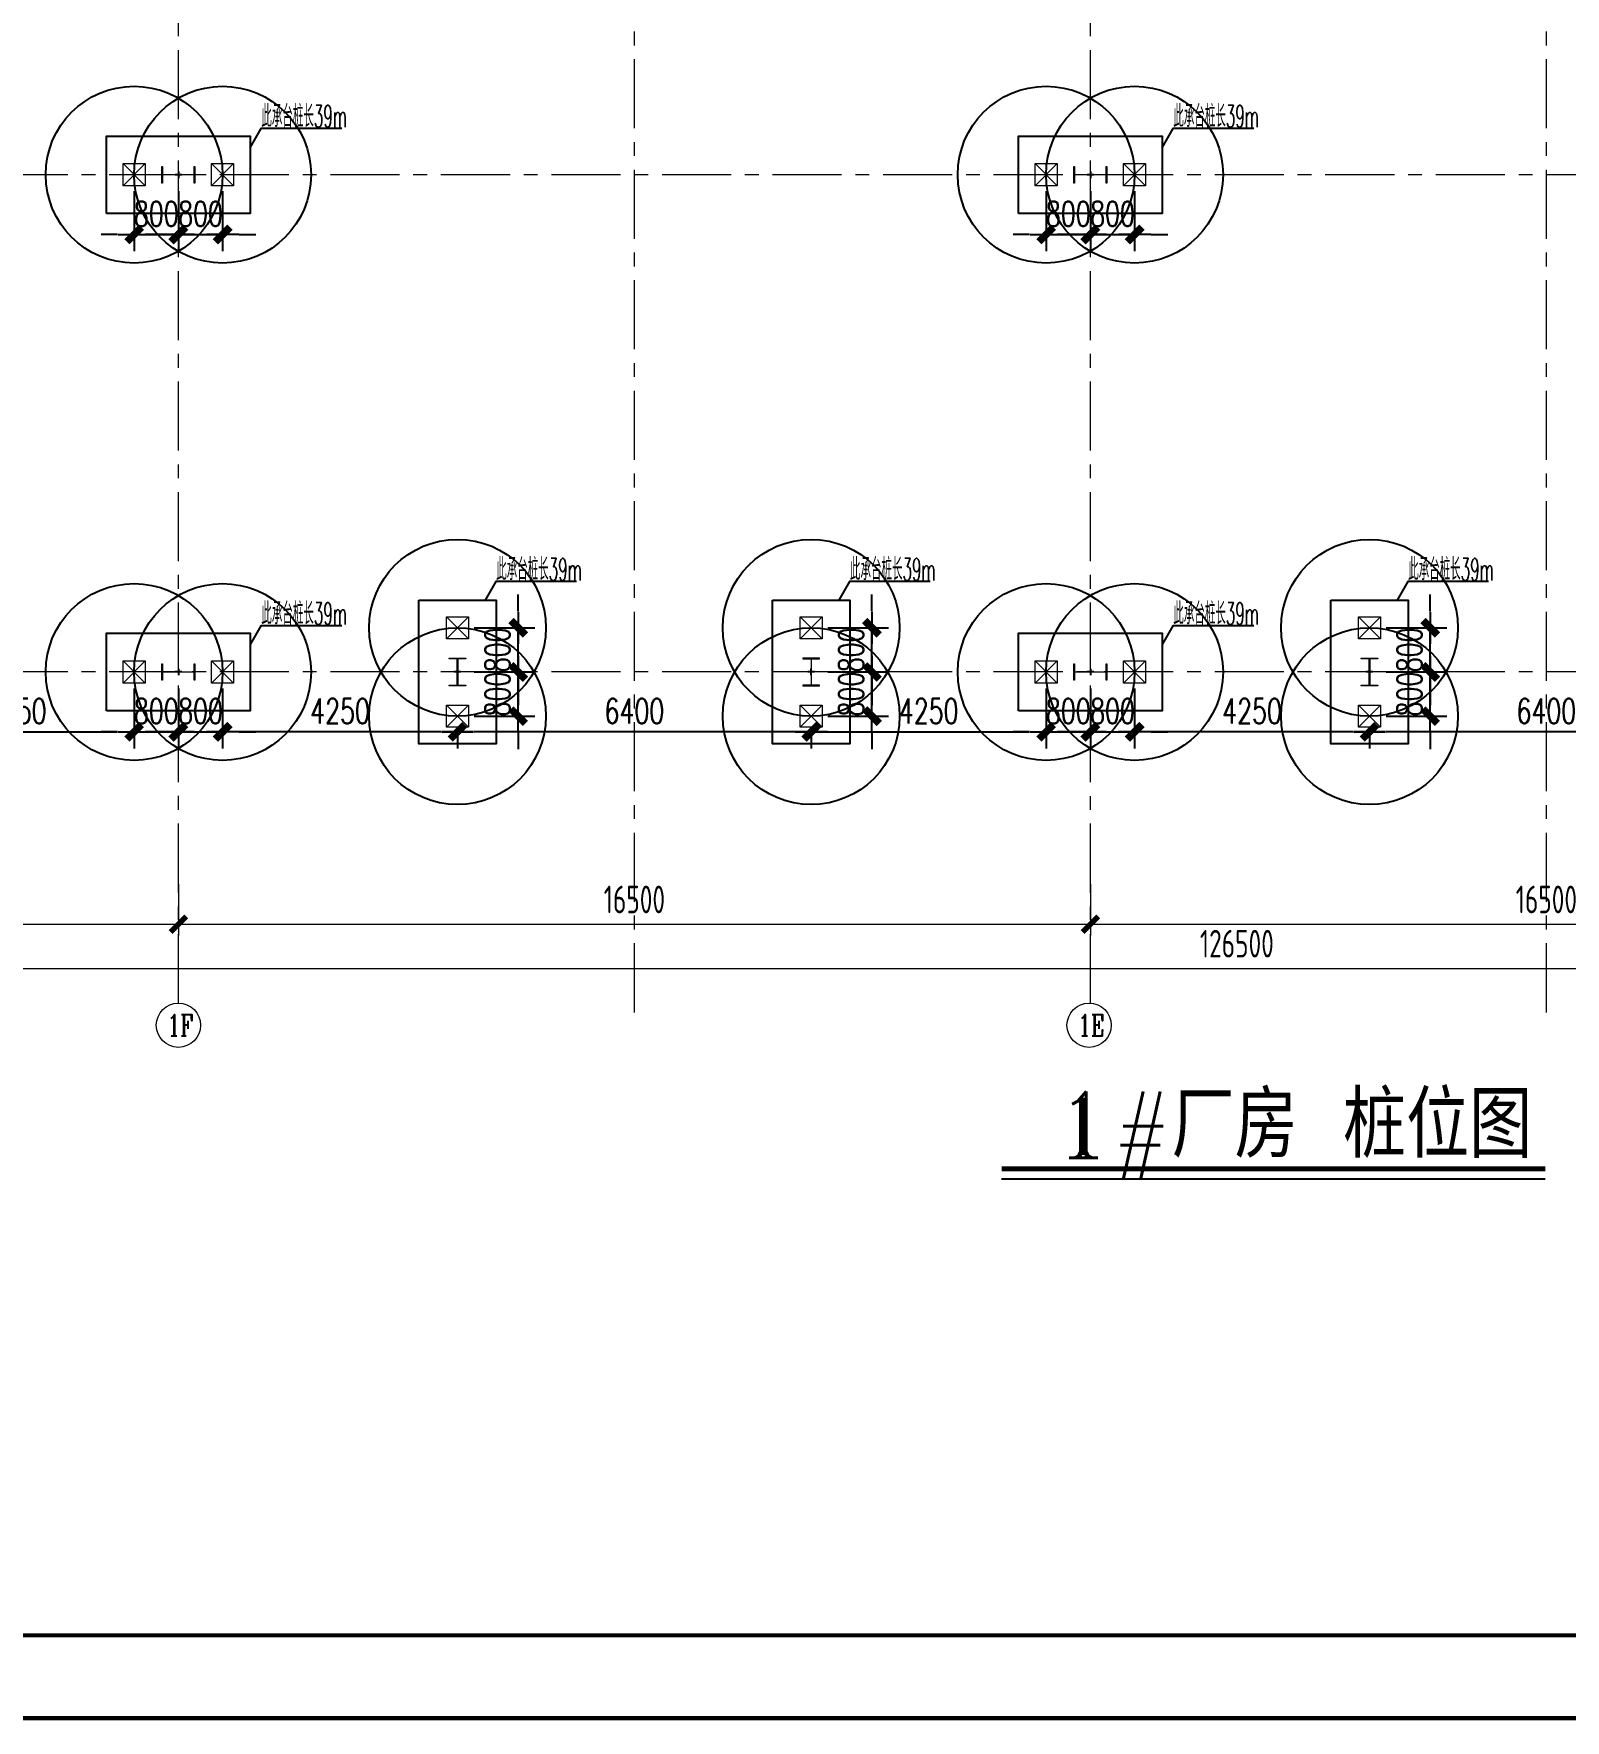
# Model space of a CAD drawing. Extents: x -1201378 to 2367219, y -619313 to 244905.
# Drawn here: x -767975 to -740267, y 118680 to 149203 of the extents above; entities that cross this region are included whole.
import ezdxf
from ezdxf.enums import TextEntityAlignment as Align

# ---------------------------------------------------------------- set-up
doc = ezdxf.new("R2010")
doc.units = 0
doc.header["$LTSCALE"] = 1000
doc.linetypes.add('CENTER', pattern=[2, 1.25, -0.25, 0.25, -0.25])
doc.layers.get('0').update_dxf_attribs({"linetype": 'CONTINUOUS'})
doc.layers.get('Defpoints').update_dxf_attribs({"linetype": 'CONTINUOUS'})
for name, color, linetype in [('0-cxFrame', 155, 'CONTINUOUS'), ('S-BG', 131, 'CONTINUOUS'), ('S-DIMZ', 115, 'CONTINUOUS'), ('S-DOTE1', 140, 'CENTER'), ('S-HATCH1-W', 252, 'CONTINUOUS'), ('S-TEXT', 21, 'CONTINUOUS')]:
    doc.layers.add(name, color=color, linetype=linetype)
for name, color, linetype, lineweight in [('0-cxText', 131, 'CONTINUOUS', 25), ('S-axis', 111, 'CONTINUOUS', 0), ('S-col', 2, 'CONTINUOUS', 0), ('S-dote', 5, 'CENTER', 0), ('S-zhuang', 1, 'CONTINUOUS', 0)]:
    doc.layers.add(name, color=color, linetype=linetype, lineweight=lineweight)
doc.styles.add('_TCH_AXIS', font='COMPLEX', dxfattribs={"bigfont": 'GBCBIG'})
doc.styles.add('cx_tuming', font='simhei.ttf')
doc.styles.add('cx_tuqian1', font='')
doc.styles.add('SS1', font='tj-romans1.shx', dxfattribs={"width": 0.7, "bigfont": 'tj-hztxt1.shx'})
doc.styles.add('TKZ1', font='tjromant.shx', dxfattribs={"width": 0.7, "bigfont": 'tjhts.shx'})
doc.styles.add('TSSD_Dimension', font='tssdeng.shx', dxfattribs={"width": 0.7, "bigfont": 'hztxt.shx'})
doc.styles.add('黑体', font='simhei.ttf', dxfattribs={"width": 0.8})
doc.styles.get('cx_tuqian1').set_extended_font_data('SimSun')
doc.dimstyles.new('S-150-ARCHI', dxfattribs={"dimscale": 150, "dimtxt": 3, "dimasz": 2, "dimexe": 2, "dimexo": 2, "dimgap": 1, "dimtad": 1, "dimdec": 0, "dimzin": 0, "dimdsep": 46, "dimtxsty": 'SS1', "dimblk1": 'TT', "dimblk2": 'TT', "dimsah": 1, "dimcen": 1, "dimclrd": 256, "dimclre": 256, "dimclrt": 256, "dimadec": 0, "dimazin": 0, "dimtfac": 1, "dimtdec": 0, "dimtix": 1, "dimtmove": 2, "dimatfit": 0, "dimldrblk": 'TT', "dimfxl": 2, "dimtolj": 1, "dimtzin": 0, "dimarcsym": 0})
doc.dimstyles.new('TSSD_200_200', dxfattribs={"dimtxt": 500, "dimasz": 200, "dimexe": 200, "dimexo": 500, "dimgap": 200, "dimtad": 1, "dimdec": 0, "dimzin": 0, "dimdsep": 46, "dimtxsty": 'TSSD_Dimension', "dimblk": 'ARCHTICK', "dimcen": 0, "dimdle": 200, "dimclrt": 7, "dimadec": 0, "dimazin": 0, "dimtfac": 1, "dimtdec": 0, "dimtix": 1, "dimtmove": 2, "dimatfit": 3, "dimfxl": 1, "dimtolj": 1, "dimtzin": 0, "dimarcsym": 0})

# ---------------------------------------------------------------- blocks, each defined once
blk = doc.blocks.new('TK22.A0 L(Dragon)')
at = {"layer": '0-cxFrame', "color": 7, "const_width": 0.5}
blk.add_lwpolyline([(0, 0), (-1486, 0), (-1486, 841), (0, 841)], close=True, dxfattribs=at)
at = {"layer": '0-cxFrame', "const_width": 0.5}
blk.add_lwpolyline([(-80, 10), (-1466, 10), (-1466, 831), (-80, 831)], close=True, dxfattribs=at)
at = {"style": '黑体', "flags": 4}
blk.add_attdef('图幅', text='', height=3.3, dxfattribs=at).set_placement((-40, 3), align=Align.RIGHT)
at = {"layer": '0-cxText', "flags": 4}
for tag, height, style, p in [('建设单位', 3.5, 'cx_tuming', (-45, 240)), ('项目名称', 3.5, 'cx_tuming', (-45, 210)), ('子项名称', 3.5, 'cx_tuming', (-45, 180)), ('工程编号', 3.3, 'cx_tuqian1', (-35, 165)), ('图名1', 3.5, 'cx_tuming', (-45, 87)), ('图名2', 3.5, 'cx_tuming', (-45, 79)), ('图名3', 3.5, 'cx_tuming', (-45, 71)), ('出图日期', 3.3, 'cx_tuqian1', (-39, 60)), ('专业', 3.3, 'cx_tuqian1', (-55, 52)), ('图号', 3.3, 'cx_tuqian1', (-55, 44)), ('版次', 3.3, 'cx_tuqian1', (-20, 44))]:
    blk.add_attdef(tag, text='', height=height, dxfattribs=dict(at, style=style)).set_placement(p, align=Align.MIDDLE)
at = {"layer": 'Defpoints', "color": 6, "flags": 4}
for tag, height, style, p in [('tufu', 3.3, '黑体', (-12, 12)), ('dwfname', 4, 'cx_tuqian1', (-80, 3))]:
    blk.add_attdef(tag, text='', height=height, dxfattribs=dict(at, style=style)).set_placement(p, align=Align.RIGHT)
blk = doc.blocks.new('_FZH')
at = {"layer": 'S-col'}
blk.add_lwpolyline([(-0.375, -0.188), (-0.375, 0.187), (-0.36, 0.187), (-0.36, 0.005), (0.36, 0.005), (0.36, 0.187), (0.375, 0.187), (0.375, -0.188), (0.36, -0.188), (0.36, -0.005), (-0.36, -0.005), (-0.36, -0.188)], close=True, dxfattribs=at)
blk = doc.blocks.new('w4234324')
at = {"layer": 'S-col', "xscale": 800.0000000000005, "yscale": 800.0000000000005, "zscale": 800.0000000000005}
for p in [(-210454, 750820), (-193954, 750820), (-210454, 741820), (-193954, 741820)]:
    blk.add_blockref('_FZH', p, dxfattribs=at)
blk = doc.blocks.new('S-ZHUANG-400')
at = {"layer": 'S-zhuang'}
for p, q in [((200, -200), (-200, 200)), ((-200, -200), (200, 200))]:
    blk.add_line(p, q, dxfattribs=at)
blk.add_lwpolyline([(-200, 200), (200, 200), (200, -200), (-200, -200)], close=True, dxfattribs=at)
blk = doc.blocks.new('CT2')
at = {"layer": 'Defpoints'}
for centre in [(-193625, -186366), (-193625, -187966)]:
    blk.add_circle(centre, 1600, dxfattribs=at)
at = {"layer": 'S-DOTE1', "ltscale": 0.25}
for p, q in [((-193625, -187226), (-193625, -187106)), ((-193565, -187166), (-193685, -187166))]:
    blk.add_line(p, q, dxfattribs=at)
at = {"layer": 'S-HATCH1-W'}
blk.add_lwpolyline([(-194325, -185866), (-192925, -185866), (-192925, -188466), (-194325, -188466)], close=True, dxfattribs=at)
at = {"layer": 'S-zhuang'}
for p in [(-193625, -186366), (-193625, -187966)]:
    blk.add_blockref('S-ZHUANG-400', p, dxfattribs=at)
blk = doc.blocks.new('TT')
blk.add_line((-0.97, 0), (0.97, 0))
at = {"const_width": 0.45}
blk.add_lwpolyline([(-0.44, -0.44), (0.44, 0.44)], dxfattribs=at)
blk = doc.blocks.new('*D922')
at = {"layer": 'Defpoints', "color": 0, "transparency": 16777216}
for p in [(-766158, 137652), (-765359, 137652), (-765359, 136569)]:
    blk.add_point(p, dxfattribs=at)
at = {"layer": 'S-DIMZ', "lineweight": -2, "transparency": 16777216}
for p, q in [((-766158, 137352), (-766158, 136269)), ((-765359, 137352), (-765359, 136269)), ((-766458, 136569), (-766758, 136569)), ((-766158, 136569), (-765359, 136569)), ((-765059, 136569), (-764759, 136569))]:
    blk.add_line(p, q, dxfattribs=at)
at = {"layer": 'S-DIMZ', "lineweight": -2, "transparency": 16777216, "xscale": 300, "yscale": 300, "zscale": 300}
blk.add_blockref('TT', (-766158, 136569), dxfattribs=at)
at = {"layer": 'S-DIMZ', "lineweight": -2, "transparency": 16777216, "xscale": 300, "yscale": 300, "zscale": 300, "rotation": 180}
blk.add_blockref('TT', (-765359, 136569), dxfattribs=at)
at = {"layer": 'S-DIMZ', "transparency": 16777216, "insert": (-765758, 136944), "char_height": 450, "attachment_point": 5, "style": 'SS1'}
blk.add_mtext('\\A1;800', dxfattribs=at)
blk = doc.blocks.new('*D923')
at = {"layer": 'Defpoints', "color": 0, "transparency": 16777216}
for p in [(-765359, 137652), (-764558, 137652), (-764558, 136569)]:
    blk.add_point(p, dxfattribs=at)
at = {"layer": 'S-DIMZ', "lineweight": -2, "transparency": 16777216}
for p, q in [((-765359, 137352), (-765359, 136269)), ((-764558, 137352), (-764558, 136269)), ((-765659, 136569), (-765959, 136569)), ((-765359, 136569), (-764558, 136569)), ((-764258, 136569), (-763958, 136569))]:
    blk.add_line(p, q, dxfattribs=at)
at = {"layer": 'S-DIMZ', "lineweight": -2, "transparency": 16777216, "xscale": 300, "yscale": 300, "zscale": 300}
blk.add_blockref('TT', (-765359, 136569), dxfattribs=at)
at = {"layer": 'S-DIMZ', "lineweight": -2, "transparency": 16777216, "xscale": 300, "yscale": 300, "zscale": 300, "rotation": 180}
blk.add_blockref('TT', (-764558, 136569), dxfattribs=at)
at = {"layer": 'S-DIMZ', "transparency": 16777216, "insert": (-764958, 136944), "char_height": 450, "attachment_point": 5, "style": 'SS1'}
blk.add_mtext('\\A1;800', dxfattribs=at)
blk = doc.blocks.new('*D924')
at = {"layer": 'Defpoints', "color": 0, "transparency": 16777216}
for p in [(-749658, 137652), (-748859, 137652), (-748859, 136569)]:
    blk.add_point(p, dxfattribs=at)
at = {"layer": 'S-DIMZ', "lineweight": -2, "transparency": 16777216}
for p, q in [((-749658, 137352), (-749658, 136269)), ((-748859, 137352), (-748859, 136269)), ((-749958, 136569), (-750258, 136569)), ((-749658, 136569), (-748859, 136569)), ((-748559, 136569), (-748259, 136569))]:
    blk.add_line(p, q, dxfattribs=at)
at = {"layer": 'S-DIMZ', "lineweight": -2, "transparency": 16777216, "xscale": 300, "yscale": 300, "zscale": 300}
blk.add_blockref('TT', (-749658, 136569), dxfattribs=at)
at = {"layer": 'S-DIMZ', "lineweight": -2, "transparency": 16777216, "xscale": 300, "yscale": 300, "zscale": 300, "rotation": 180}
blk.add_blockref('TT', (-748859, 136569), dxfattribs=at)
at = {"layer": 'S-DIMZ', "transparency": 16777216, "insert": (-749258, 136944), "char_height": 450, "attachment_point": 5, "style": 'SS1'}
blk.add_mtext('\\A1;800', dxfattribs=at)
blk = doc.blocks.new('*D925')
at = {"layer": 'Defpoints', "color": 0, "transparency": 16777216}
for p in [(-748859, 137652), (-748058, 137652), (-748058, 136569)]:
    blk.add_point(p, dxfattribs=at)
at = {"layer": 'S-DIMZ', "lineweight": -2, "transparency": 16777216}
for p, q in [((-748859, 137352), (-748859, 136269)), ((-748058, 137352), (-748058, 136269)), ((-749159, 136569), (-749459, 136569)), ((-748859, 136569), (-748058, 136569)), ((-747758, 136569), (-747458, 136569))]:
    blk.add_line(p, q, dxfattribs=at)
at = {"layer": 'S-DIMZ', "lineweight": -2, "transparency": 16777216, "xscale": 300, "yscale": 300, "zscale": 300}
blk.add_blockref('TT', (-748859, 136569), dxfattribs=at)
at = {"layer": 'S-DIMZ', "lineweight": -2, "transparency": 16777216, "xscale": 300, "yscale": 300, "zscale": 300, "rotation": 180}
blk.add_blockref('TT', (-748058, 136569), dxfattribs=at)
at = {"layer": 'S-DIMZ', "transparency": 16777216, "insert": (-748458, 136944), "char_height": 450, "attachment_point": 5, "style": 'SS1'}
blk.add_mtext('\\A1;800', dxfattribs=at)
blk = doc.blocks.new('*D936')
at = {"layer": 'Defpoints', "color": 0, "transparency": 16777216}
for p in [(-766158, 146652), (-765359, 146652), (-765359, 145569)]:
    blk.add_point(p, dxfattribs=at)
at = {"layer": 'S-DIMZ', "lineweight": -2, "transparency": 16777216}
for p, q in [((-766158, 146352), (-766158, 145269)), ((-765359, 146352), (-765359, 145269)), ((-766458, 145569), (-766758, 145569)), ((-766158, 145569), (-765359, 145569)), ((-765059, 145569), (-764759, 145569))]:
    blk.add_line(p, q, dxfattribs=at)
at = {"layer": 'S-DIMZ', "lineweight": -2, "transparency": 16777216, "xscale": 300, "yscale": 300, "zscale": 300}
blk.add_blockref('TT', (-766158, 145569), dxfattribs=at)
at = {"layer": 'S-DIMZ', "lineweight": -2, "transparency": 16777216, "xscale": 300, "yscale": 300, "zscale": 300, "rotation": 180}
blk.add_blockref('TT', (-765359, 145569), dxfattribs=at)
at = {"layer": 'S-DIMZ', "transparency": 16777216, "insert": (-765758, 145944), "char_height": 450, "attachment_point": 5, "style": 'SS1'}
blk.add_mtext('\\A1;800', dxfattribs=at)
blk = doc.blocks.new('*D937')
at = {"layer": 'Defpoints', "color": 0, "transparency": 16777216}
for p in [(-765359, 146652), (-764558, 146652), (-764558, 145569)]:
    blk.add_point(p, dxfattribs=at)
at = {"layer": 'S-DIMZ', "lineweight": -2, "transparency": 16777216}
for p, q in [((-765359, 146352), (-765359, 145269)), ((-764558, 146352), (-764558, 145269)), ((-765659, 145569), (-765959, 145569)), ((-765359, 145569), (-764558, 145569)), ((-764258, 145569), (-763958, 145569))]:
    blk.add_line(p, q, dxfattribs=at)
at = {"layer": 'S-DIMZ', "lineweight": -2, "transparency": 16777216, "xscale": 300, "yscale": 300, "zscale": 300}
blk.add_blockref('TT', (-765359, 145569), dxfattribs=at)
at = {"layer": 'S-DIMZ', "lineweight": -2, "transparency": 16777216, "xscale": 300, "yscale": 300, "zscale": 300, "rotation": 180}
blk.add_blockref('TT', (-764558, 145569), dxfattribs=at)
at = {"layer": 'S-DIMZ', "transparency": 16777216, "insert": (-764958, 145944), "char_height": 450, "attachment_point": 5, "style": 'SS1'}
blk.add_mtext('\\A1;800', dxfattribs=at)
blk = doc.blocks.new('*D938')
at = {"layer": 'Defpoints', "color": 0, "transparency": 16777216}
for p in [(-749658, 146652), (-748859, 146652), (-748859, 145569)]:
    blk.add_point(p, dxfattribs=at)
at = {"layer": 'S-DIMZ', "lineweight": -2, "transparency": 16777216}
for p, q in [((-749658, 146352), (-749658, 145269)), ((-748859, 146352), (-748859, 145269)), ((-749958, 145569), (-750258, 145569)), ((-749658, 145569), (-748859, 145569)), ((-748559, 145569), (-748259, 145569))]:
    blk.add_line(p, q, dxfattribs=at)
at = {"layer": 'S-DIMZ', "lineweight": -2, "transparency": 16777216, "xscale": 300, "yscale": 300, "zscale": 300}
blk.add_blockref('TT', (-749658, 145569), dxfattribs=at)
at = {"layer": 'S-DIMZ', "lineweight": -2, "transparency": 16777216, "xscale": 300, "yscale": 300, "zscale": 300, "rotation": 180}
blk.add_blockref('TT', (-748859, 145569), dxfattribs=at)
at = {"layer": 'S-DIMZ', "transparency": 16777216, "insert": (-749258, 145944), "char_height": 450, "attachment_point": 5, "style": 'SS1'}
blk.add_mtext('\\A1;800', dxfattribs=at)
blk = doc.blocks.new('*D939')
at = {"layer": 'Defpoints', "color": 0, "transparency": 16777216}
for p in [(-748859, 146652), (-748058, 146652), (-748058, 145569)]:
    blk.add_point(p, dxfattribs=at)
at = {"layer": 'S-DIMZ', "lineweight": -2, "transparency": 16777216}
for p, q in [((-748859, 146352), (-748859, 145269)), ((-748058, 146352), (-748058, 145269)), ((-749159, 145569), (-749459, 145569)), ((-748859, 145569), (-748058, 145569)), ((-747758, 145569), (-747458, 145569))]:
    blk.add_line(p, q, dxfattribs=at)
at = {"layer": 'S-DIMZ', "lineweight": -2, "transparency": 16777216, "xscale": 300, "yscale": 300, "zscale": 300}
blk.add_blockref('TT', (-748859, 145569), dxfattribs=at)
at = {"layer": 'S-DIMZ', "lineweight": -2, "transparency": 16777216, "xscale": 300, "yscale": 300, "zscale": 300, "rotation": 180}
blk.add_blockref('TT', (-748058, 145569), dxfattribs=at)
at = {"layer": 'S-DIMZ', "transparency": 16777216, "insert": (-748458, 145944), "char_height": 450, "attachment_point": 5, "style": 'SS1'}
blk.add_mtext('\\A1;800', dxfattribs=at)
blk = doc.blocks.new('*D1091')
at = {"layer": 'Defpoints', "color": 0, "transparency": 16777216}
for p in [(-760308, 137652), (-759210, 137652), (-760308, 136852)]:
    blk.add_point(p, dxfattribs=at)
at = {"layer": 'S-DIMZ', "lineweight": -2, "transparency": 16777216}
for p, q in [((-759210, 137952), (-759210, 138252)), ((-760008, 137652), (-758910, 137652)), ((-759210, 136852), (-759210, 137652)), ((-760008, 136852), (-758910, 136852)), ((-759210, 136552), (-759210, 136252))]:
    blk.add_line(p, q, dxfattribs=at)
at = {"layer": 'S-DIMZ', "lineweight": -2, "transparency": 16777216, "xscale": 300, "yscale": 300, "zscale": 300}
for p, rotation in [((-759210, 137652), 270), ((-759210, 136852), 90)]:
    blk.add_blockref('TT', p, dxfattribs=dict(at, rotation=rotation))
at = {"layer": 'S-DIMZ', "transparency": 16777216, "insert": (-759585, 137252), "char_height": 450, "attachment_point": 5, "rotation": 90, "style": 'SS1'}
blk.add_mtext('\\A1;800', dxfattribs=at)
blk = doc.blocks.new('*D1092')
at = {"layer": 'Defpoints', "color": 0, "transparency": 16777216}
for p in [(-760308, 138452), (-759210, 138452), (-760308, 137652)]:
    blk.add_point(p, dxfattribs=at)
at = {"layer": 'S-DIMZ', "lineweight": -2, "transparency": 16777216}
for p, q in [((-759210, 138752), (-759210, 139052)), ((-760008, 138452), (-758910, 138452)), ((-759210, 137652), (-759210, 138452)), ((-760008, 137652), (-758910, 137652)), ((-759210, 137352), (-759210, 137052))]:
    blk.add_line(p, q, dxfattribs=at)
at = {"layer": 'S-DIMZ', "lineweight": -2, "transparency": 16777216, "xscale": 300, "yscale": 300, "zscale": 300}
for p, rotation in [((-759210, 138452), 270), ((-759210, 137652), 90)]:
    blk.add_blockref('TT', p, dxfattribs=dict(at, rotation=rotation))
at = {"layer": 'S-DIMZ', "transparency": 16777216, "insert": (-759585, 138052), "char_height": 450, "attachment_point": 5, "rotation": 90, "style": 'SS1'}
blk.add_mtext('\\A1;800', dxfattribs=at)
blk = doc.blocks.new('*D1093')
at = {"layer": 'Defpoints', "color": 0, "transparency": 16777216}
for p in [(-753908, 137652), (-752810, 137652), (-753908, 136852)]:
    blk.add_point(p, dxfattribs=at)
at = {"layer": 'S-DIMZ', "lineweight": -2, "transparency": 16777216}
for p, q in [((-752810, 137952), (-752810, 138252)), ((-753608, 137652), (-752510, 137652)), ((-752810, 136852), (-752810, 137652)), ((-753608, 136852), (-752510, 136852)), ((-752810, 136552), (-752810, 136252))]:
    blk.add_line(p, q, dxfattribs=at)
at = {"layer": 'S-DIMZ', "lineweight": -2, "transparency": 16777216, "xscale": 300, "yscale": 300, "zscale": 300}
for p, rotation in [((-752810, 137652), 270), ((-752810, 136852), 90)]:
    blk.add_blockref('TT', p, dxfattribs=dict(at, rotation=rotation))
at = {"layer": 'S-DIMZ', "transparency": 16777216, "insert": (-753185, 137252), "char_height": 450, "attachment_point": 5, "rotation": 90, "style": 'SS1'}
blk.add_mtext('\\A1;800', dxfattribs=at)
blk = doc.blocks.new('*D1094')
at = {"layer": 'Defpoints', "color": 0, "transparency": 16777216}
for p in [(-753908, 138452), (-752810, 138452), (-753908, 137652)]:
    blk.add_point(p, dxfattribs=at)
at = {"layer": 'S-DIMZ', "lineweight": -2, "transparency": 16777216}
for p, q in [((-752810, 138752), (-752810, 139052)), ((-753608, 138452), (-752510, 138452)), ((-752810, 137652), (-752810, 138452)), ((-753608, 137652), (-752510, 137652)), ((-752810, 137352), (-752810, 137052))]:
    blk.add_line(p, q, dxfattribs=at)
at = {"layer": 'S-DIMZ', "lineweight": -2, "transparency": 16777216, "xscale": 300, "yscale": 300, "zscale": 300}
for p, rotation in [((-752810, 138452), 270), ((-752810, 137652), 90)]:
    blk.add_blockref('TT', p, dxfattribs=dict(at, rotation=rotation))
at = {"layer": 'S-DIMZ', "transparency": 16777216, "insert": (-753185, 138052), "char_height": 450, "attachment_point": 5, "rotation": 90, "style": 'SS1'}
blk.add_mtext('\\A1;800', dxfattribs=at)
blk = doc.blocks.new('*D1095')
at = {"layer": 'Defpoints', "color": 0, "transparency": 16777216}
for p in [(-743808, 137652), (-742710, 137652), (-743808, 136852)]:
    blk.add_point(p, dxfattribs=at)
at = {"layer": 'S-DIMZ', "lineweight": -2, "transparency": 16777216}
for p, q in [((-742710, 137952), (-742710, 138252)), ((-743508, 137652), (-742410, 137652)), ((-742710, 136852), (-742710, 137652)), ((-743508, 136852), (-742410, 136852)), ((-742710, 136552), (-742710, 136252))]:
    blk.add_line(p, q, dxfattribs=at)
at = {"layer": 'S-DIMZ', "lineweight": -2, "transparency": 16777216, "xscale": 300, "yscale": 300, "zscale": 300}
for p, rotation in [((-742710, 137652), 270), ((-742710, 136852), 90)]:
    blk.add_blockref('TT', p, dxfattribs=dict(at, rotation=rotation))
at = {"layer": 'S-DIMZ', "transparency": 16777216, "insert": (-743085, 137252), "char_height": 450, "attachment_point": 5, "rotation": 90, "style": 'SS1'}
blk.add_mtext('\\A1;800', dxfattribs=at)
blk = doc.blocks.new('*D1096')
at = {"layer": 'Defpoints', "color": 0, "transparency": 16777216}
for p in [(-743808, 138452), (-742710, 138452), (-743808, 137652)]:
    blk.add_point(p, dxfattribs=at)
at = {"layer": 'S-DIMZ', "lineweight": -2, "transparency": 16777216}
for p, q in [((-742710, 138752), (-742710, 139052)), ((-743508, 138452), (-742410, 138452)), ((-742710, 137652), (-742710, 138452)), ((-743508, 137652), (-742410, 137652)), ((-742710, 137352), (-742710, 137052))]:
    blk.add_line(p, q, dxfattribs=at)
at = {"layer": 'S-DIMZ', "lineweight": -2, "transparency": 16777216, "xscale": 300, "yscale": 300, "zscale": 300}
for p, rotation in [((-742710, 138452), 270), ((-742710, 137652), 90)]:
    blk.add_blockref('TT', p, dxfattribs=dict(at, rotation=rotation))
at = {"layer": 'S-DIMZ', "transparency": 16777216, "insert": (-743085, 138052), "char_height": 450, "attachment_point": 5, "rotation": 90, "style": 'SS1'}
blk.add_mtext('\\A1;800', dxfattribs=at)
blk = doc.blocks.new('*D1111')
at = {"layer": 'Defpoints', "color": 0, "transparency": 16777216}
for p in [(-766158, 137452), (-770408, 136852), (-766158, 136569)]:
    blk.add_point(p, dxfattribs=at)
at = {"layer": 'S-DIMZ', "lineweight": -2, "transparency": 16777216}
for p, q in [((-766158, 137152), (-766158, 136269)), ((-770408, 136552), (-770408, 136269)), ((-770108, 136569), (-766458, 136569))]:
    blk.add_line(p, q, dxfattribs=at)
at = {"layer": 'S-DIMZ', "lineweight": -2, "transparency": 16777216, "xscale": 300, "yscale": 300, "zscale": 300, "rotation": 180}
blk.add_blockref('TT', (-770408, 136569), dxfattribs=at)
at = {"layer": 'S-DIMZ', "lineweight": -2, "transparency": 16777216, "xscale": 300, "yscale": 300, "zscale": 300}
blk.add_blockref('TT', (-766158, 136569), dxfattribs=at)
at = {"layer": 'S-DIMZ', "transparency": 16777216, "insert": (-768283, 136944), "char_height": 450, "attachment_point": 5, "style": 'SS1'}
blk.add_mtext('\\A1;4250', dxfattribs=at)
blk = doc.blocks.new('*D1114')
at = {"layer": 'Defpoints', "color": 0, "transparency": 16777216}
for p in [(-749658, 137452), (-753908, 136852), (-749658, 136569)]:
    blk.add_point(p, dxfattribs=at)
at = {"layer": 'S-DIMZ', "lineweight": -2, "transparency": 16777216}
for p, q in [((-749658, 137152), (-749658, 136269)), ((-753908, 136552), (-753908, 136269)), ((-753608, 136569), (-749958, 136569))]:
    blk.add_line(p, q, dxfattribs=at)
at = {"layer": 'S-DIMZ', "lineweight": -2, "transparency": 16777216, "xscale": 300, "yscale": 300, "zscale": 300, "rotation": 180}
blk.add_blockref('TT', (-753908, 136569), dxfattribs=at)
at = {"layer": 'S-DIMZ', "lineweight": -2, "transparency": 16777216, "xscale": 300, "yscale": 300, "zscale": 300}
blk.add_blockref('TT', (-749658, 136569), dxfattribs=at)
at = {"layer": 'S-DIMZ', "transparency": 16777216, "insert": (-751783, 136944), "char_height": 450, "attachment_point": 5, "style": 'SS1'}
blk.add_mtext('\\A1;4250', dxfattribs=at)
blk = doc.blocks.new('*D1115')
at = {"layer": 'Defpoints', "color": 0, "transparency": 16777216}
for p in [(-760308, 136852), (-753908, 136852), (-760308, 136569)]:
    blk.add_point(p, dxfattribs=at)
at = {"layer": 'S-DIMZ', "lineweight": -2, "transparency": 16777216}
for p, q in [((-760308, 136552), (-760308, 136269)), ((-754208, 136569), (-760008, 136569)), ((-753908, 136552), (-753908, 136269))]:
    blk.add_line(p, q, dxfattribs=at)
at = {"layer": 'S-DIMZ', "lineweight": -2, "transparency": 16777216, "xscale": 300, "yscale": 300, "zscale": 300, "rotation": 180}
blk.add_blockref('TT', (-760308, 136569), dxfattribs=at)
at = {"layer": 'S-DIMZ', "lineweight": -2, "transparency": 16777216, "xscale": 300, "yscale": 300, "zscale": 300}
blk.add_blockref('TT', (-753908, 136569), dxfattribs=at)
at = {"layer": 'S-DIMZ', "transparency": 16777216, "insert": (-757108, 136944), "char_height": 450, "attachment_point": 5, "style": 'SS1'}
blk.add_mtext('\\A1;6400', dxfattribs=at)
blk = doc.blocks.new('*D1116')
at = {"layer": 'Defpoints', "color": 0, "transparency": 16777216}
for p in [(-764558, 137152), (-760308, 136852), (-764558, 136569)]:
    blk.add_point(p, dxfattribs=at)
at = {"layer": 'S-DIMZ', "lineweight": -2, "transparency": 16777216}
for p, q in [((-764558, 136852), (-764558, 136269)), ((-760608, 136569), (-764258, 136569)), ((-760308, 136552), (-760308, 136269))]:
    blk.add_line(p, q, dxfattribs=at)
at = {"layer": 'S-DIMZ', "lineweight": -2, "transparency": 16777216, "xscale": 300, "yscale": 300, "zscale": 300, "rotation": 180}
blk.add_blockref('TT', (-764558, 136569), dxfattribs=at)
at = {"layer": 'S-DIMZ', "lineweight": -2, "transparency": 16777216, "xscale": 300, "yscale": 300, "zscale": 300}
blk.add_blockref('TT', (-760308, 136569), dxfattribs=at)
at = {"layer": 'S-DIMZ', "transparency": 16777216, "insert": (-762433, 136944), "char_height": 450, "attachment_point": 5, "style": 'SS1'}
blk.add_mtext('\\A1;4250', dxfattribs=at)
blk = doc.blocks.new('*D1118')
at = {"layer": 'Defpoints', "color": 0, "transparency": 16777216}
for p in [(-743808, 136852), (-737408, 136852), (-743808, 136569)]:
    blk.add_point(p, dxfattribs=at)
at = {"layer": 'S-DIMZ', "lineweight": -2, "transparency": 16777216}
for p, q in [((-743808, 136552), (-743808, 136269)), ((-737708, 136569), (-743508, 136569)), ((-737408, 136552), (-737408, 136269))]:
    blk.add_line(p, q, dxfattribs=at)
at = {"layer": 'S-DIMZ', "lineweight": -2, "transparency": 16777216, "xscale": 300, "yscale": 300, "zscale": 300, "rotation": 180}
blk.add_blockref('TT', (-743808, 136569), dxfattribs=at)
at = {"layer": 'S-DIMZ', "lineweight": -2, "transparency": 16777216, "xscale": 300, "yscale": 300, "zscale": 300}
blk.add_blockref('TT', (-737408, 136569), dxfattribs=at)
at = {"layer": 'S-DIMZ', "transparency": 16777216, "insert": (-740608, 136944), "char_height": 450, "attachment_point": 5, "style": 'SS1'}
blk.add_mtext('\\A1;6400', dxfattribs=at)
blk = doc.blocks.new('*D1119')
at = {"layer": 'Defpoints', "color": 0, "transparency": 16777216}
for p in [(-748058, 137152), (-743808, 136852), (-748058, 136569)]:
    blk.add_point(p, dxfattribs=at)
at = {"layer": 'S-DIMZ', "lineweight": -2, "transparency": 16777216}
for p, q in [((-748058, 136852), (-748058, 136269)), ((-744108, 136569), (-747758, 136569)), ((-743808, 136552), (-743808, 136269))]:
    blk.add_line(p, q, dxfattribs=at)
at = {"layer": 'S-DIMZ', "lineweight": -2, "transparency": 16777216, "xscale": 300, "yscale": 300, "zscale": 300, "rotation": 180}
blk.add_blockref('TT', (-748058, 136569), dxfattribs=at)
at = {"layer": 'S-DIMZ', "lineweight": -2, "transparency": 16777216, "xscale": 300, "yscale": 300, "zscale": 300}
blk.add_blockref('TT', (-743808, 136569), dxfattribs=at)
at = {"layer": 'S-DIMZ', "transparency": 16777216, "insert": (-745933, 136944), "char_height": 450, "attachment_point": 5, "style": 'SS1'}
blk.add_mtext('\\A1;4250', dxfattribs=at)
blk = doc.blocks.new('_ArchTick')
at = {"color": 0, "linetype": 'ByBlock', "const_width": 0.5}
blk.add_lwpolyline([(-0.71, -0.71), (0.71, 0.71)], dxfattribs=at)
blk = doc.blocks.new('*D3025')
at = {"layer": 'Defpoints', "color": 0, "transparency": 16777216}
for p in [(-181858, 21687), (-165358, 21687), (-165358, 20460)]:
    blk.add_point(p, dxfattribs=at)
at = {"layer": 'S-axis', "color": 0, "lineweight": -2, "transparency": 16777216}
for p, q in [((-181858, 21187), (-181858, 20260)), ((-165358, 21187), (-165358, 20260)), ((-182058, 20460), (-165158, 20460))]:
    blk.add_line(p, q, dxfattribs=at)
at = {"layer": 'S-axis', "color": 0, "lineweight": -2, "transparency": 16777216, "xscale": 200, "yscale": 200, "zscale": 200, "rotation": 180}
blk.add_blockref('_ArchTick', (-181858, 20460), dxfattribs=at)
at = {"layer": 'S-axis', "color": 0, "lineweight": -2, "transparency": 16777216, "xscale": 200, "yscale": 200, "zscale": 200}
blk.add_blockref('_ArchTick', (-165358, 20460), dxfattribs=at)
at = {"layer": 'S-axis', "color": 7, "transparency": 16777216, "insert": (-173608, 20910), "char_height": 500, "attachment_point": 5, "style": 'TSSD_Dimension'}
blk.add_mtext('\\A1;16500', dxfattribs=at)
blk = doc.blocks.new('*D3026')
at = {"layer": 'Defpoints', "color": 0, "transparency": 16777216}
for p in [(-165358, 21687), (-148858, 21687), (-148858, 20460)]:
    blk.add_point(p, dxfattribs=at)
at = {"layer": 'S-axis', "color": 0, "lineweight": -2, "transparency": 16777216}
for p, q in [((-165358, 21187), (-165358, 20260)), ((-148858, 21187), (-148858, 20260)), ((-165558, 20460), (-148658, 20460))]:
    blk.add_line(p, q, dxfattribs=at)
at = {"layer": 'S-axis', "color": 0, "lineweight": -2, "transparency": 16777216, "xscale": 200, "yscale": 200, "zscale": 200, "rotation": 180}
blk.add_blockref('_ArchTick', (-165358, 20460), dxfattribs=at)
at = {"layer": 'S-axis', "color": 0, "lineweight": -2, "transparency": 16777216, "xscale": 200, "yscale": 200, "zscale": 200}
blk.add_blockref('_ArchTick', (-148858, 20460), dxfattribs=at)
at = {"layer": 'S-axis', "color": 7, "transparency": 16777216, "insert": (-157108, 20910), "char_height": 500, "attachment_point": 5, "style": 'TSSD_Dimension'}
blk.add_mtext('\\A1;16500', dxfattribs=at)
blk = doc.blocks.new('*D3027')
at = {"layer": 'Defpoints', "color": 0, "transparency": 16777216}
for p in [(-148858, 21687), (-132358, 21687), (-132358, 20460)]:
    blk.add_point(p, dxfattribs=at)
at = {"layer": 'S-axis', "color": 0, "lineweight": -2, "transparency": 16777216}
for p, q in [((-148858, 21187), (-148858, 20260)), ((-132358, 21187), (-132358, 20260)), ((-149058, 20460), (-132158, 20460))]:
    blk.add_line(p, q, dxfattribs=at)
at = {"layer": 'S-axis', "color": 0, "lineweight": -2, "transparency": 16777216, "xscale": 200, "yscale": 200, "zscale": 200, "rotation": 180}
blk.add_blockref('_ArchTick', (-148858, 20460), dxfattribs=at)
at = {"layer": 'S-axis', "color": 0, "lineweight": -2, "transparency": 16777216, "xscale": 200, "yscale": 200, "zscale": 200}
blk.add_blockref('_ArchTick', (-132358, 20460), dxfattribs=at)
at = {"layer": 'S-axis', "color": 7, "transparency": 16777216, "insert": (-140608, 20910), "char_height": 500, "attachment_point": 5, "style": 'TSSD_Dimension'}
blk.add_mtext('\\A1;16500', dxfattribs=at)
blk = doc.blocks.new('*D3034')
at = {"layer": 'Defpoints', "color": 0, "transparency": 16777216}
for p in [(-209458, 21587), (-82958, 21587), (-82958, 19660)]:
    blk.add_point(p, dxfattribs=at)
at = {"layer": 'S-axis', "color": 0, "lineweight": -2, "transparency": 16777216}
for p, q in [((-209458, 21087), (-209458, 19460)), ((-82958, 21087), (-82958, 19460)), ((-209658, 19660), (-82758, 19660))]:
    blk.add_line(p, q, dxfattribs=at)
at = {"layer": 'S-axis', "color": 0, "lineweight": -2, "transparency": 16777216, "xscale": 200, "yscale": 200, "zscale": 200, "rotation": 180}
blk.add_blockref('_ArchTick', (-209458, 19660), dxfattribs=at)
at = {"layer": 'S-axis', "color": 0, "lineweight": -2, "transparency": 16777216, "xscale": 200, "yscale": 200, "zscale": 200}
blk.add_blockref('_ArchTick', (-82958, 19660), dxfattribs=at)
at = {"layer": 'S-axis', "color": 7, "transparency": 16777216, "insert": (-146208, 20110), "char_height": 500, "attachment_point": 5, "style": 'TSSD_Dimension'}
blk.add_mtext('\\A1;126500', dxfattribs=at)
blk = doc.blocks.new('1#轴网')
at = {"layer": 'S-axis'}
for centre in [(-165358.5, 18633.1), (-148881.2, 18633.1)]:
    blk.add_circle(centre, 400, dxfattribs=at)
at = {"layer": 'S-dote'}
for p, q in [((-165358.5, 19033.1), (-165358.5, 124689.3)), ((-157108.5, 18867), (-157108.5, 124689.3)), ((-148858.5, 19032.5), (-148858.5, 124689.3)), ((-140608.5, 18867), (-140608.5, 124689.3)), ((-99358.5, 34027), (-216950.7, 34027)), ((-99358.5, 25027), (-216950.7, 25027))]:
    blk.add_line(p, q, dxfattribs=at)
at = {"layer": 'S-axis', "style": '_TCH_AXIS', "width": 0.705882}
for s, p in [('1F', (-165560.5, 18439.2)), ('1E', (-149083.3, 18439.2))]:
    blk.add_text(s, height=387.75, dxfattribs=at).set_placement(p)
at = {"layer": 'S-axis'}
for p1, p2, distance, picture, middle in [((-181858.5, 21687), (-165358.5, 21687), -1226.7, '*D3025', (-173608.5, 20910.3)), ((-165358.5, 21687), (-148858.5, 21687), -1226.7, '*D3026', (-157108.5, 20910.3)), ((-148858.5, 21687), (-132358.5, 21687), -1226.7, '*D3027', (-140608.5, 20910.3)), ((-209458.5, 21587), (-82958.5, 21587), -1926.7, '*D3034', (-146208.5, 20110.3))]:
    dim = blk.add_aligned_dim(p1=p1, p2=p2, distance=distance, dimstyle='TSSD_200_200', dxfattribs=at)
    dim.commit()
    dim.dimension.update_dxf_attribs({"geometry": picture, "text_midpoint": middle})

msp = doc.modelspace()

# ---------------------------------------------------------------- linework, layer by layer
at = {"layer": 'S-BG'}
for points in [[(-762403.9, 147488.7), (-763864.1, 147488.7), (-764058.5, 147151.8)], [(-745903.9, 147488.7), (-747364.1, 147488.7), (-747558.5, 147151.8)], [(-758153.9, 139288.7), (-759614.1, 139288.7), (-759808.5, 138951.8)], [(-751753.9, 139288.7), (-753214.1, 139288.7), (-753408.5, 138951.8)], [(-741653.9, 139288.7), (-743114.1, 139288.7), (-743308.5, 138951.8)], [(-762403.9, 138488.7), (-763864.1, 138488.7), (-764058.5, 138151.8)], [(-745903.9, 138488.7), (-747364.1, 138488.7), (-747558.5, 138151.8)]]:
    msp.add_lwpolyline(points, dxfattribs=at)
at = {"layer": 'S-col'}
for points in [[(-760158.5, 137401.8), (-760458.5, 137401.8), (-760458.5, 137413.8), (-760312.5, 137413.8), (-760312.5, 137889.8), (-760458.5, 137889.8), (-760458.5, 137901.8), (-760158.5, 137901.8), (-760158.5, 137889.8), (-760304.5, 137889.8), (-760304.5, 137413.8), (-760158.5, 137413.8)], [(-754058.5, 137401.8), (-753758.5, 137401.8), (-753758.5, 137413.8), (-753904.5, 137413.8), (-753904.5, 137889.8), (-753758.5, 137889.8), (-753758.5, 137901.8), (-754058.5, 137901.8), (-754058.5, 137889.8), (-753912.5, 137889.8), (-753912.5, 137413.8), (-754058.5, 137413.8)], [(-743658.5, 137401.8), (-743958.5, 137401.8), (-743958.5, 137413.8), (-743812.5, 137413.8), (-743812.5, 137889.8), (-743958.5, 137889.8), (-743958.5, 137901.8), (-743658.5, 137901.8), (-743658.5, 137889.8), (-743804.5, 137889.8), (-743804.5, 137413.8), (-743658.5, 137413.8)]]:
    msp.add_lwpolyline(points, close=True, dxfattribs=at)
at = {"layer": 'S-TEXT'}
msp.add_line((-750466.2, 128477.5), (-740631, 128477.5), dxfattribs=at)
at = {"layer": 'S-TEXT', "const_width": 90}
msp.add_lwpolyline([(-750466.2, 128657.5), (-740625.4, 128657.5)], dxfattribs=at)

# ---------------------------------------------------------------- block references
at = {"layer": '0-cxFrame', "xscale": 150, "yscale": 150, "zscale": 150}
msp.add_blockref('TK22.A0 L(Dragon)', (-632818.2, 118717.3), dxfattribs=at)
at = {"layer": 'S-axis'}
msp.add_blockref('1#轴网', (-600000, 112624.8), dxfattribs=at)
at = {"layer": 'S-col'}
msp.add_blockref('w4234324', (-554904.3, -604168.2), dxfattribs=at)
at = {"layer": 'S-zhuang', "rotation": 90}
for p in [(-952524.7, 340276.6), (-936024.7, 340276.6), (-952524.7, 331276.6), (-936024.7, 331276.6)]:
    msp.add_blockref('CT2', p, dxfattribs=at)
at = {"layer": 'S-zhuang'}
for p in [(-566683.7, 324818), (-560283.7, 324818), (-550183.7, 324818)]:
    msp.add_blockref('CT2', p, dxfattribs=at)

# ---------------------------------------------------------------- texts
at = {"layer": 'S-BG', "style": 'SS1', "width": 0.5}
for p in [(-763857.8, 147709.1), (-747357.8, 147709.1), (-759607.8, 139509.1), (-753207.8, 139509.1), (-743107.8, 139509.1), (-763857.8, 138709.1), (-747357.8, 138709.1)]:
    msp.add_text('此承台桩长39m', height=400, dxfattribs=at).set_placement(p, align=Align.MIDDLE_LEFT)
at = {"layer": 'S-TEXT', "style": 'TKZ1'}
msp.add_text('1#厂房 桩位图', height=1200, dxfattribs=at).set_placement((-740865.8, 128858.4), align=Align.RIGHT)

# ---------------------------------------------------------------- dimensions: what is measured, and where the dimension line sits
at = {"layer": 'S-DIMZ'}
for base, p1, p2, picture, middle in [((-765358.5, 145569), (-766158.5, 146651.8), (-765358.5, 146651.8), '*D936', (-765758.5, 145944)), ((-764558.5, 145569), (-765358.5, 146651.8), (-764558.5, 146651.8), '*D937', (-764958.5, 145944)), ((-748858.5, 145569), (-749658.5, 146651.8), (-748858.5, 146651.8), '*D938', (-749258.5, 145944)), ((-748058.5, 145569), (-748858.5, 146651.8), (-748058.5, 146651.8), '*D939', (-748458.5, 145944)), ((-765358.5, 136569), (-766158.5, 137651.8), (-765358.5, 137651.8), '*D922', (-765758.5, 136944)), ((-764558.5, 136569), (-765358.5, 137651.8), (-764558.5, 137651.8), '*D923', (-764958.5, 136944)), ((-748858.5, 136569), (-749658.5, 137651.8), (-748858.5, 137651.8), '*D924', (-749258.5, 136944)), ((-748058.5, 136569), (-748858.5, 137651.8), (-748058.5, 137651.8), '*D925', (-748458.5, 136944))]:
    dim = msp.add_linear_dim(base=base, p1=p1, p2=p2, dimstyle='S-150-ARCHI', override={"dimexo": 2}, dxfattribs=at)
    dim.commit()
    dim.dimension.update_dxf_attribs({"geometry": picture, "text_midpoint": middle})
for base, p1, p2, picture, middle in [((-759210.4, 138451.8), (-760308.5, 137651.8), (-760308.5, 138451.8), '*D1092', (-759585.4, 138051.8)), ((-752810.4, 138451.8), (-753908.5, 137651.8), (-753908.5, 138451.8), '*D1094', (-753185.4, 138051.8)), ((-742710.4, 138451.8), (-743808.5, 137651.8), (-743808.5, 138451.8), '*D1096', (-743085.4, 138051.8)), ((-759210.4, 137651.8), (-760308.5, 136851.8), (-760308.5, 137651.8), '*D1091', (-759585.4, 137251.8)), ((-752810.4, 137651.8), (-753908.5, 136851.8), (-753908.5, 137651.8), '*D1093', (-753185.4, 137251.8)), ((-742710.4, 137651.8), (-743808.5, 136851.8), (-743808.5, 137651.8), '*D1095', (-743085.4, 137251.8))]:
    dim = msp.add_linear_dim(base=base, p1=p1, p2=p2, angle=90, dimstyle='S-150-ARCHI', dxfattribs=at)
    dim.commit()
    dim.dimension.update_dxf_attribs({"geometry": picture, "text_midpoint": middle})
for base, p1, p2, picture, middle in [((-766158.4, 136569), (-770408.4, 136851.8), (-766158.4, 137451.8), '*D1111', (-768283.4, 136944)), ((-749658.4, 136569), (-753908.4, 136851.8), (-749658.4, 137451.8), '*D1114', (-751783.4, 136944)), ((-764558.5, 136569), (-760308.5, 136851.8), (-764558.5, 137151.8), '*D1116', (-762433.5, 136944)), ((-760308.5, 136569), (-753908.4, 136851.8), (-760308.5, 136851.8), '*D1115', (-757108.4, 136944)), ((-748058.5, 136569), (-743808.5, 136851.8), (-748058.5, 137151.8), '*D1119', (-745933.5, 136944)), ((-743808.5, 136569), (-737408.4, 136851.8), (-743808.5, 136851.8), '*D1118', (-740608.4, 136944))]:
    dim = msp.add_linear_dim(base=base, p1=p1, p2=p2, dimstyle='S-150-ARCHI', dxfattribs=at)
    dim.commit()
    dim.dimension.update_dxf_attribs({"geometry": picture, "text_midpoint": middle})

doc.saveas('drawing.dxf')
